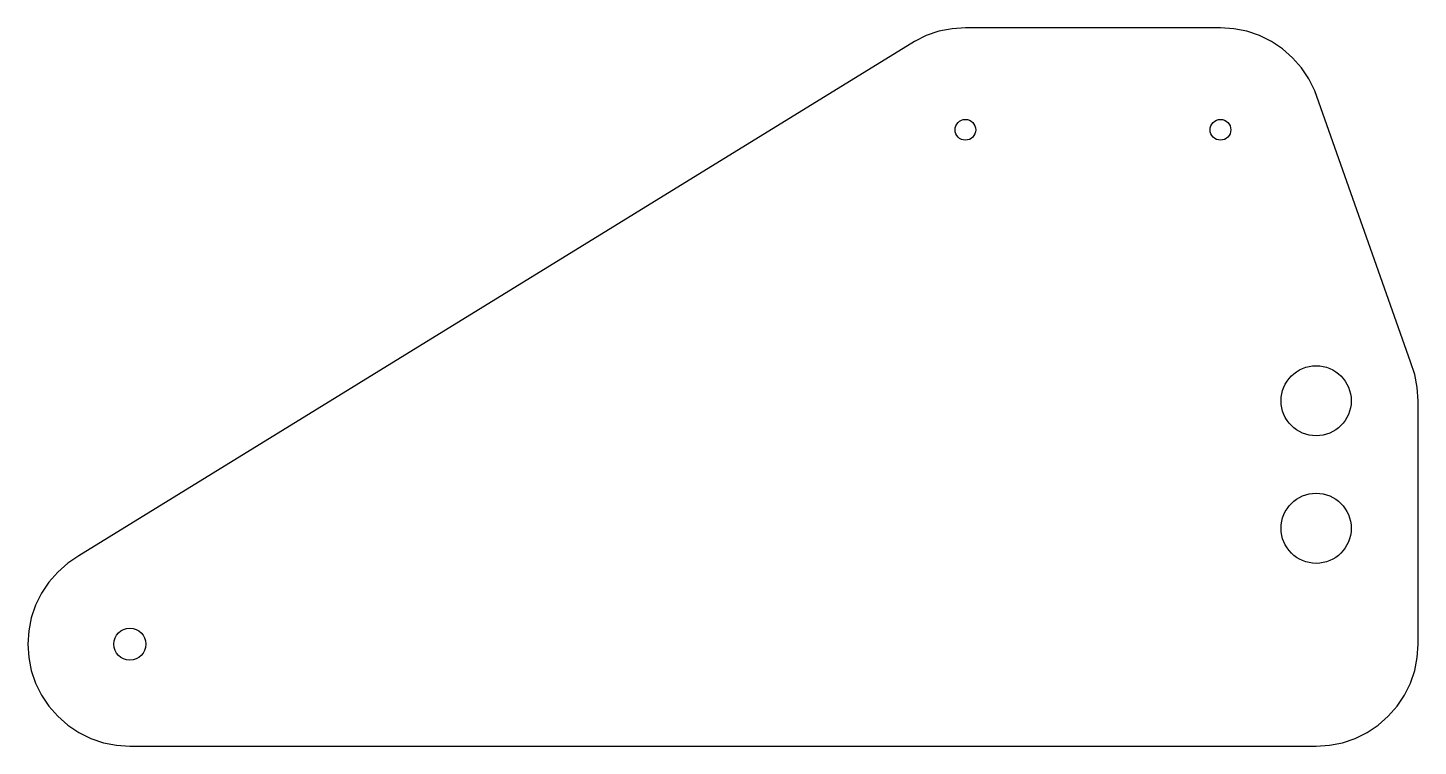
# Model space of a CAD drawing. Header units: millimetres. Extents: x -32 to 404, y -32 to 193.
import ezdxf

# ---------------------------------------------------------------- set-up
doc = ezdxf.new("R2010")
doc.units = ezdxf.units.MM

msp = doc.modelspace()

# ---------------------------------------------------------------- linework, layer by layer
at = {"layer": 'CUT'}
for p, q in [((253.738, 192.272), (249.774, 190.926)), ((257.843, 193.088), (253.738, 192.272)), ((262.02, 193.362), (257.843, 193.088)), ((342.02, 193.362), (262.02, 193.362)), ((346.197, 193.088), (342.02, 193.362)), ((350.302, 192.272), (346.197, 193.088)), ((354.266, 190.926), (350.302, 192.272)), ((246.02, 189.075), (-16, 27.713)), ((249.774, 190.926), (246.02, 189.075)), ((358.02, 189.075), (354.266, 190.926)), ((361.5, 186.749), (358.02, 189.075)), ((364.647, 183.989), (361.5, 186.749)), ((367.407, 180.842), (364.647, 183.989)), ((369.733, 177.362), (367.407, 180.842)), ((371.584, 173.608), (369.733, 177.362)), ((401.584, 88.608), (371.584, 173.608)), ((402.93, 84.644), (401.584, 88.608)), ((403.746, 80.539), (402.93, 84.644)), ((404.02, 76.362), (403.746, 80.539)), ((404.02, 0), (404.02, 76.362)), ((-16, 27.713), (-19.48, 25.387)), ((-22.627, 22.627), (-25.387, 19.48)), ((-19.48, 25.387), (-22.627, 22.627)), ((-25.387, 19.48), (-27.713, 16)), ((-27.713, 16), (-29.564, 12.246)), ((-29.564, 12.246), (-30.91, 8.282)), ((-30.91, 8.282), (-31.726, 4.177)), ((-31.726, 4.177), (-32, 0)), ((-32, 0), (-31.726, -4.177)), ((403.746, -4.177), (404.02, 0)), ((-31.726, -4.177), (-30.91, -8.282)), ((402.93, -8.282), (403.746, -4.177)), ((-30.91, -8.282), (-29.564, -12.246)), ((401.584, -12.246), (402.93, -8.282)), ((-29.564, -12.246), (-27.713, -16)), ((399.733, -16), (401.584, -12.246)), ((-27.713, -16), (-25.387, -19.48)), ((397.407, -19.48), (399.733, -16)), ((-25.387, -19.48), (-22.627, -22.627)), ((394.647, -22.627), (397.407, -19.48)), ((-22.627, -22.627), (-19.48, -25.387)), ((-19.48, -25.387), (-16, -27.713)), ((388.02, -27.713), (391.5, -25.387)), ((391.5, -25.387), (394.647, -22.627)), ((-16, -27.713), (-12.246, -29.564)), ((-12.246, -29.564), (-8.282, -30.91)), ((380.302, -30.91), (384.266, -29.564)), ((384.266, -29.564), (388.02, -27.713)), ((-8.282, -30.91), (-4.177, -31.726)), ((-4.177, -31.726), (0, -32)), ((0, -32), (372.02, -32)), ((372.02, -32), (376.197, -31.726)), ((376.197, -31.726), (380.302, -30.91))]:
    msp.add_line(p, q, dxfattribs=at)
for centre, radius in [((262.02, 161.362), 3.25), ((342.02, 161.362), 3.25), ((372.02, 76.362), 11), ((372.02, 36.362), 11), ((0, 0), 5)]:
    msp.add_circle(centre, radius, dxfattribs=at)

doc.saveas('drawing.dxf')
